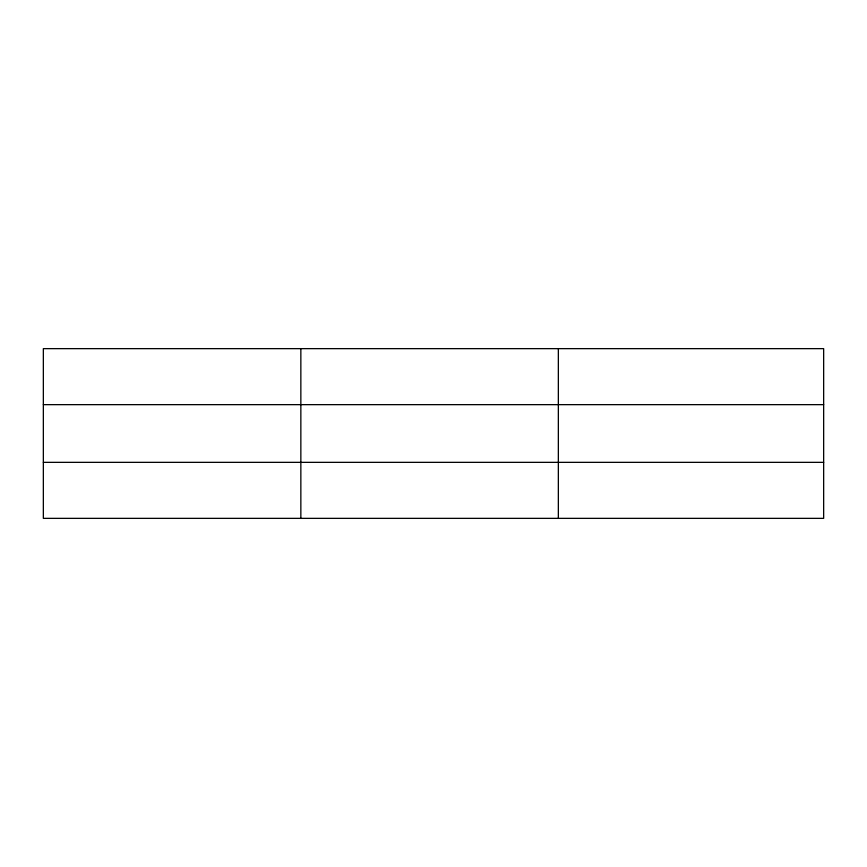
<?xml version="1.0" encoding="UTF-8"?>
<svg xmlns="http://www.w3.org/2000/svg" width="867" height="867" viewBox="0 0 867 867"><rect width="100%" height="100%" fill="white"/><g stroke="black" fill="none" stroke-linecap="round" stroke-linejoin="round"><path stroke-width="1.3" d="M300.849 518.358L300.849 348.642M558.348 518.358L558.348 348.642M823.65 462.349L823.65 518.358L43.35 518.358L43.35 348.642L823.65 348.642L823.65 462.349L43.35 462.349M43.35 404.651L823.65 404.651"/></g></svg>
